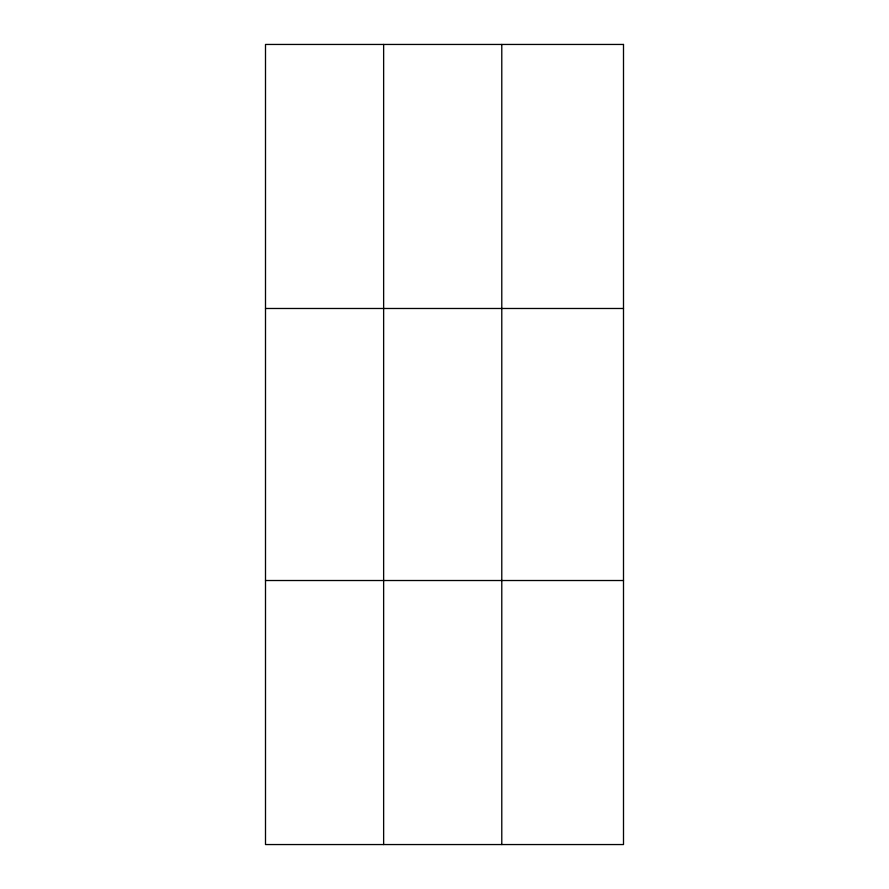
<?xml version="1.0" encoding="UTF-8"?>
<svg xmlns="http://www.w3.org/2000/svg" width="889" height="889" viewBox="0 0 889 889"><rect width="100%" height="100%" fill="white"/><g stroke="black" fill="none" stroke-linecap="round" stroke-linejoin="round"><path stroke-width="1.33" d="M383.637 844.55L383.637 44.45M501.785 844.55L501.785 44.45M265.5 308.483L623.5 308.483M265.5 580.517L623.5 580.517M623.5 44.45L623.5 844.55L265.5 844.55L265.5 44.45L623.5 44.45"/></g></svg>
